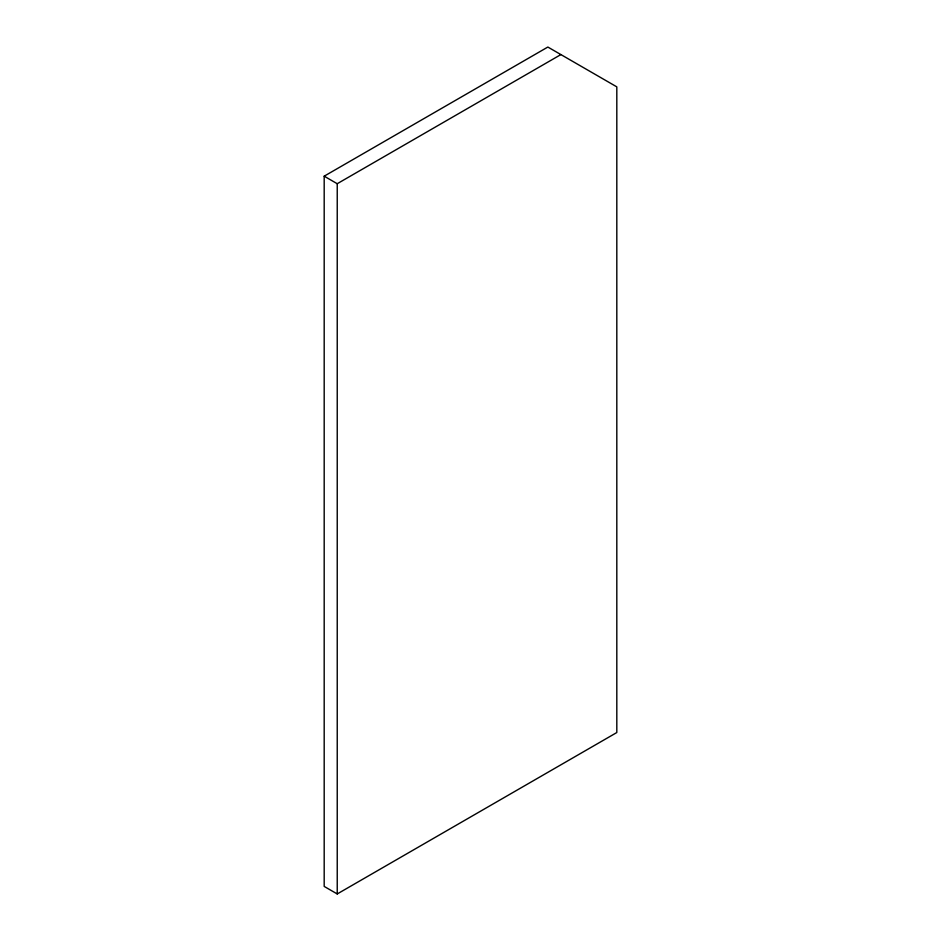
<?xml version="1.0" encoding="UTF-8"?>
<svg xmlns="http://www.w3.org/2000/svg" width="941" height="941" viewBox="0 0 941 941"><rect width="100%" height="100%" fill="white"/><g stroke="black" fill="none" stroke-linecap="round" stroke-linejoin="round"><path stroke-width="1.41" d="M324.186 176.179L547.85 47.05L616.814 86.866L616.814 732.533L337.231 893.95L324.186 886.422L324.186 176.179L337.231 183.718L560.895 54.578M337.231 183.718L337.231 893.95"/></g></svg>
